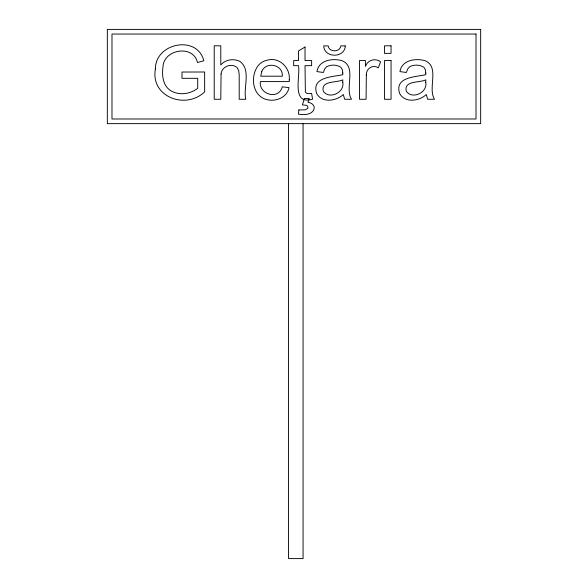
<?xml version="1.0" encoding="UTF-8"?>
<svg xmlns="http://www.w3.org/2000/svg" width="588" height="588" viewBox="0 0 588 588"><rect width="100%" height="100%" fill="white"/><g stroke="black" fill="none" stroke-linecap="round" stroke-linejoin="round"><path stroke-width="0.88" d="M303.063 123.642L303.063 558.6L288.561 558.6L288.561 123.642M289.274 79.843L289.237 81.592L260.352 81.592C258.639 94.506 278.771 100.379 282.269 86.811L289.053 87.649C286.834 98.475 273.883 102.672 264.409 98.85C251.613 93.566 250.532 74.801 258.602 65.077A16.442 16.442 0 0 1 267.834 60.02C279.734 57.029 290.523 68.098 289.274 79.843M342.804 72.986L342.767 74.705C332.587 77.006 311.155 76.881 316.675 93.485C321.746 103.312 336.432 101.18 343.311 94.499L344.627 99.276L351.484 99.276C344.553 88.119 356.82 67.429 342.473 60.843C333.095 57.896 318.674 59.895 316.947 71.604L323.363 72.478L324.708 68.98L326.627 66.731C331.029 64.437 336.792 64.54 340.944 67.333L342.341 69.568L342.804 72.986M425.8 72.986L425.763 74.705C415.584 77.006 394.151 76.881 399.671 93.485C404.742 103.312 419.428 101.18 426.307 94.499L427.623 99.276L434.473 99.276C427.55 88.119 439.809 67.429 425.469 60.843C416.091 57.896 401.67 59.895 399.943 71.604L406.359 72.478L407.705 68.98L409.623 66.731C414.025 64.437 419.788 64.54 423.941 67.333L425.33 69.568L425.8 72.986M155.394 68.972C150.263 97.013 185.852 109.978 204.639 91.838L204.639 72.001L181.993 72.037L181.993 78.314L197.708 78.314L197.708 88.266C189.953 94.433 178.304 95.778 169.895 90.155C162.729 84.929 161.818 74.919 162.994 66.782C163.795 49.017 193.533 44.453 197.45 62.519L203.83 60.77C197.23 34.457 155.159 43.005 155.394 68.972M221.066 74.029L220.787 99.276L214.223 99.276L214.223 45.82L220.787 45.82L220.787 65.003C225.329 59.476 233.59 58.308 239.86 61.373C251.436 69.84 243.057 87.619 245.769 99.276L239.206 99.276L239.206 74.735L238.669 70.487L237.074 67.576C231.591 62.615 221.522 66.547 221.066 74.029M342.767 82.254C344.84 92.559 329.324 99.842 323.319 91.294C320.534 80.284 336.608 83.048 342.767 79.843L342.767 82.254M366.339 75.014L366.067 99.276L359.503 99.276L359.503 60.557L365.413 60.557L365.413 66.422C367.574 60.035 375.181 57.705 380.546 61.791L378.282 67.885C372.91 63.952 365.993 68.722 366.339 75.014M425.763 82.254C427.829 92.559 412.32 99.842 406.308 91.294C403.522 80.284 419.604 83.048 425.763 79.843L425.763 82.254M298.858 109.927L298.461 114.197C303.636 114.836 310.361 115.263 313.595 110.279L314.249 107.7C314.117 104.488 310.927 102.621 308.016 102.341L309.214 98.439L304.334 98.439L302.438 104.892L306.194 105.296L307.744 106.171L307.899 108.317L305.209 109.838L298.858 109.927M261.733 71.64L260.719 76.197L282.343 76.197C283.291 64.408 265.666 61.049 261.733 71.64M345.281 45.893C344.869 58.285 324.128 58.3 323.731 45.893L328.214 45.893C328.949 52.464 340.092 52.464 340.797 45.893L345.281 45.893M305.025 47.025L298.498 50.965L298.498 60.557L293.684 60.557L293.684 65.658L298.498 65.658C300.527 76.124 290.957 105.509 312.573 99.203L311.625 93.411L308.744 93.661L306.502 93.191L305.37 91.912L305.025 65.658L311.625 65.658L311.625 60.557L305.025 60.557L305.025 47.025M480.668 29.4L107.332 29.4L107.332 123.642L480.668 123.642L480.668 29.4M476.015 34.053L111.985 34.053L111.985 118.989L476.015 118.989L476.015 34.053M391.049 45.82L384.486 45.82L384.486 53.368L391.049 53.368L391.049 45.82M391.049 60.557L384.486 60.557L384.486 99.276L391.049 99.276L391.049 60.557"/></g></svg>
